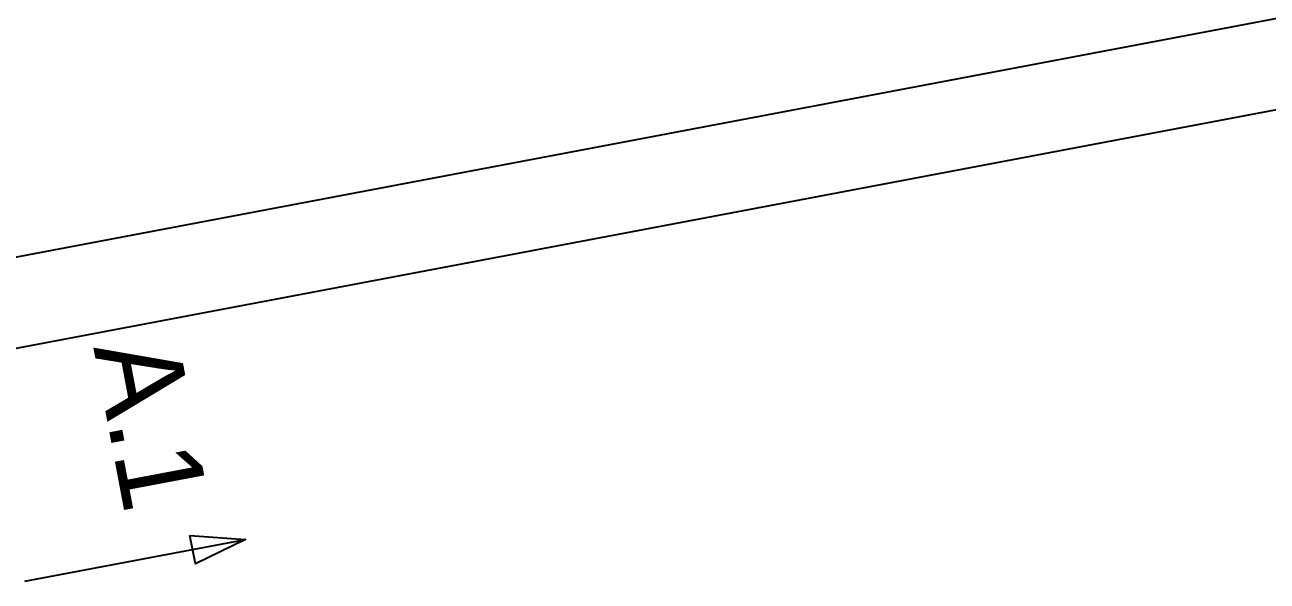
# Model space of a CAD drawing. Header units: centimetres. Extents: x 187368 to 251255, y -383447 to -322514.
# Drawn here: x 201706 to 209044, y -383447 to -380162 of the extents above; entities that cross this region are included whole.
import ezdxf

# ---------------------------------------------------------------- set-up
doc = ezdxf.new("R2010")
doc.units = ezdxf.units.CM
doc.layers.get('0').update_dxf_attribs({"color": 252})
doc.layers.add('3-BAT C-Niveau 2', color=252, linetype='Continuous')
doc.layers.add('prlm-EAU-EPEXT', color=145, linetype='Continuous')
doc.styles.add('Futura Std Book', font='')
doc.styles.get('Futura Std Book').set_extended_font_data('Futura Std Book')

# ---------------------------------------------------------------- blocks, each defined once
blk = doc.blocks.new('Groupe-225-1')
at = {"linetype": 'Continuous'}
blk.add_line((13477.46, -49890.36), (13607.71, -49865.72), dxfattribs=at)
at = {"linetype": 'Continuous', "flags": 128}
blk.add_lwpolyline([(13574.92, -49863.42), (13607.71, -49865.72), (13578.16, -49880.13)], close=True, dxfattribs=at)
at = {"insert": (13567.34, -49742.91), "char_height": 50.344, "attachment_point": 1, "rotation": 280.7159, "line_spacing_factor": 0.962448, "style": 'Futura Std Book'}
blk.add_mtext('A.1', dxfattribs=at)

msp = doc.modelspace()

# ---------------------------------------------------------------- linework, layer by layer
at = {"layer": 'prlm-EAU-EPEXT'}
for points in [[(187368.2, -332813.3), (241754.8, -322513.6), (251255.2, -372679.9), (196868.6, -382979.5)], [(187885.6, -333165.6), (241402.1, -323030.8), (250721.3, -372240.6), (197204.9, -382375.5)]]:
    msp.add_lwpolyline(points, close=True, dxfattribs=at)

# ---------------------------------------------------------------- block references
at = {"layer": '3-BAT C-Niveau 2', "xscale": 10, "yscale": 10, "zscale": 10}
msp.add_blockref('Groupe-225-1', (66931.6, 115456.3), dxfattribs=at)

doc.saveas('drawing.dxf')
